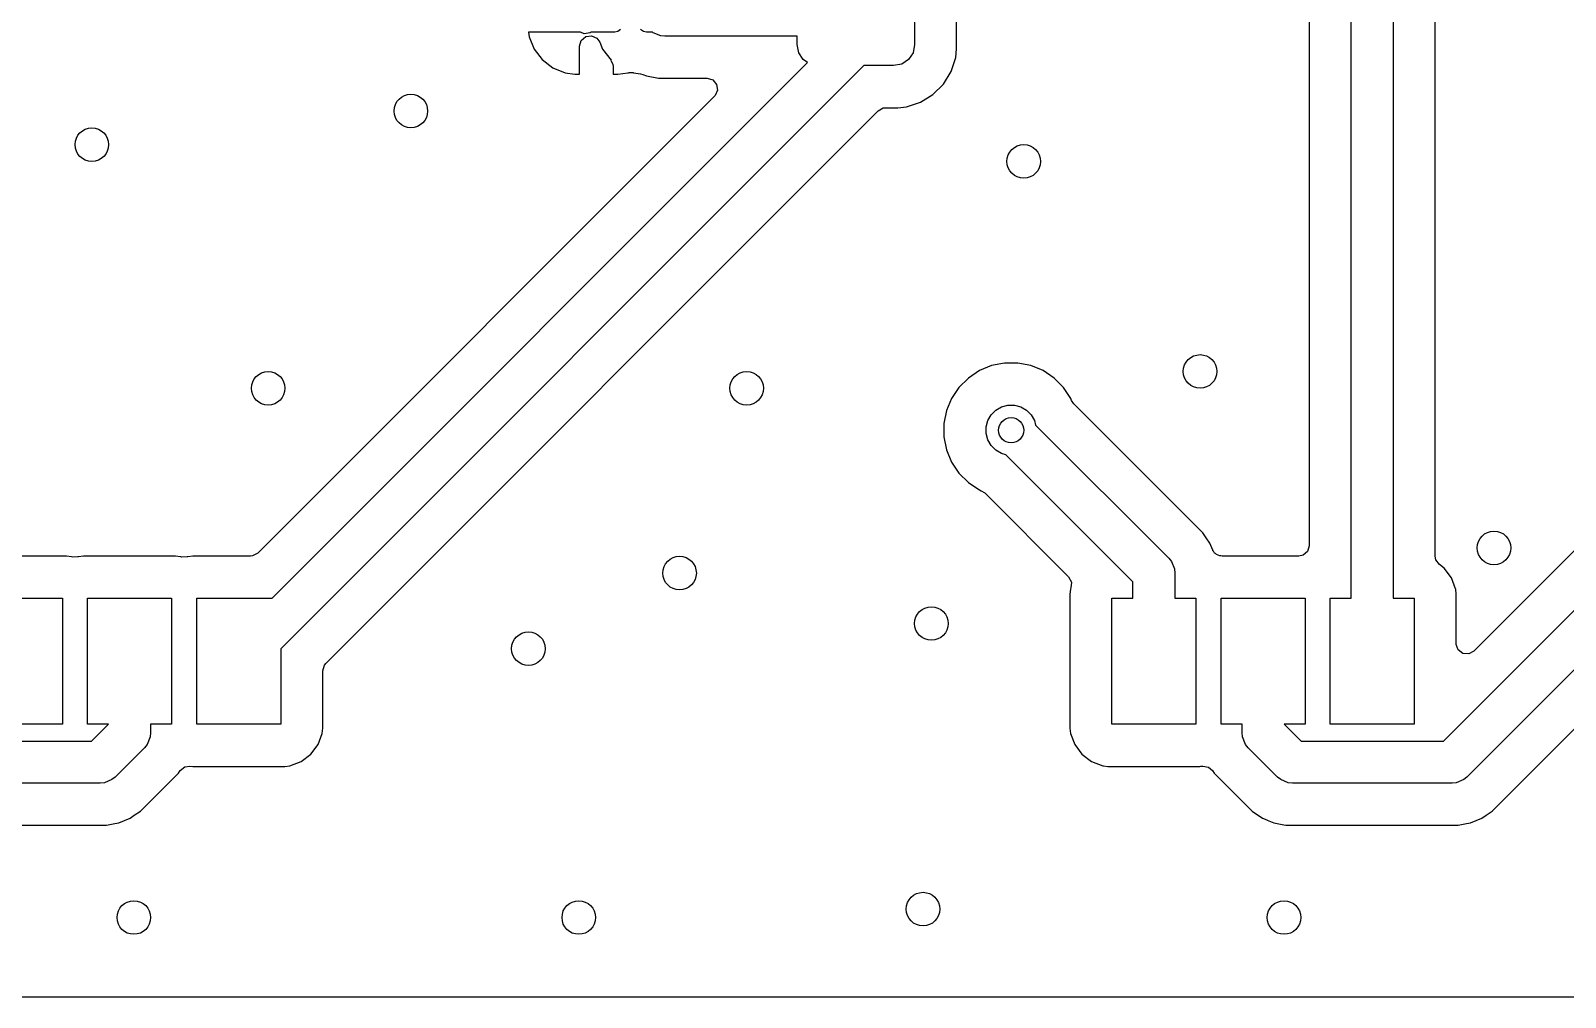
# Model space of a CAD drawing. Extents: x 2.03 to 8.88, y -5.74 to -2.97.
# Drawn here: x 4.412 to 5.132, y -5.738 to -5.285 of the extents above; entities that cross this region are included whole.
import ezdxf

# ---------------------------------------------------------------- set-up
doc = ezdxf.new("R2010")
doc.units = 0
doc.header["$MEASUREMENT"] = 0
doc.layers.add('BLACK', color=7, linetype='CONTINUOUS')

msp = doc.modelspace()

# ---------------------------------------------------------------- linework, layer by layer
at = {"layer": 'BLACK', "linetype": 'CONTINUOUS'}
for p, q in [((5.01179, -5.23134), (5.01179, -5.52659)), ((5.0315, -5.55118), (5.0315, -5.23425)), ((5.05118, -5.23833), (5.05118, -5.55118)), ((5.07089, -5.53151), (5.07089, -5.24851)), ((4.82677, -5.26417), (4.82677, -5.29173)), ((4.84648, -5.2937), (4.84648, -5.2622)), ((4.67011, -5.28583), (4.64569, -5.28583)), ((4.64569, -5.28583), (4.64569, -5.28583)), ((4.64569, -5.28583), (4.64598, -5.28806)), ((4.64598, -5.28806), (4.64598, -5.28806)), ((4.64598, -5.28806), (4.64836, -5.2938)), ((4.67186, -5.28663), (4.67011, -5.28583)), ((4.67046, -5.28977), (4.67254, -5.28797)), ((4.67459, -5.28624), (4.67186, -5.28663)), ((4.67254, -5.28797), (4.67526, -5.28758)), ((4.67506, -5.28583), (4.67459, -5.28624)), ((4.68612, -5.28583), (4.67506, -5.28583)), ((4.67526, -5.28758), (4.67776, -5.28872)), ((4.67776, -5.28872), (4.67908, -5.29054)), ((4.68763, -5.28553), (4.68612, -5.28583)), ((4.68891, -5.28467), (4.68763, -5.28553)), ((4.69958, -5.28553), (4.6983, -5.28467)), ((4.70108, -5.28583), (4.69958, -5.28553)), ((4.70387, -5.28583), (4.70108, -5.28583)), ((4.70418, -5.28614), (4.70387, -5.28583)), ((4.70773, -5.28761), (4.70418, -5.28614)), ((4.70965, -5.2878), (4.70773, -5.28761)), ((4.77165, -5.2878), (4.70965, -5.2878)), ((4.77165, -5.29173), (4.77165, -5.2878)), ((4.64836, -5.2938), (4.65215, -5.29874)), ((4.66969, -5.29241), (4.67046, -5.28977)), ((4.66969, -5.30551), (4.66969, -5.29241)), ((4.67908, -5.29054), (4.68043, -5.29381)), ((4.68043, -5.29381), (4.68442, -5.29901)), ((4.7724, -5.2955), (4.77165, -5.29173)), ((4.77454, -5.29869), (4.7724, -5.2955)), ((4.82602, -5.2955), (4.82389, -5.29869)), ((4.82677, -5.29173), (4.82602, -5.2955)), ((4.84606, -5.29775), (4.84648, -5.2937)), ((5.3745, -5.29049), (5.08906, -5.57592)), ((4.52545, -5.55118), (4.77658, -5.30006)), ((4.8029, -5.30157), (4.52953, -5.57494)), ((4.65215, -5.29874), (4.65708, -5.30252)), ((4.65708, -5.30252), (4.66283, -5.3049)), ((4.68442, -5.29901), (4.68431, -5.29909)), ((4.68431, -5.29909), (4.68532, -5.30094)), ((4.68532, -5.30094), (4.68543, -5.30199)), ((4.68543, -5.30199), (4.68543, -5.30551)), ((4.77658, -5.30006), (4.77454, -5.29869)), ((4.81693, -5.30157), (4.8029, -5.30157)), ((4.8207, -5.30083), (4.81693, -5.30157)), ((4.82389, -5.29869), (4.8207, -5.30083)), ((4.84389, -5.3043), (4.84606, -5.29775)), ((5.0747, -5.61815), (5.39563, -5.29722)), ((4.66283, -5.3049), (4.66283, -5.3049)), ((4.66283, -5.3049), (4.66745, -5.30551)), ((4.66745, -5.30551), (4.66969, -5.30551)), ((4.66969, -5.30551), (4.66969, -5.30551)), ((4.68543, -5.30551), (4.68767, -5.30551)), ((4.68767, -5.30551), (4.69229, -5.3049)), ((4.69229, -5.3049), (4.6923, -5.3049)), ((4.6923, -5.3049), (4.69232, -5.3049)), ((4.69232, -5.3049), (4.69261, -5.30486)), ((4.69261, -5.30486), (4.69261, -5.30488)), ((4.69261, -5.30488), (4.69266, -5.30488)), ((4.69266, -5.30488), (4.69288, -5.30478)), ((4.69288, -5.30478), (4.69358, -5.30483)), ((4.69358, -5.30483), (4.69427, -5.30478)), ((4.69427, -5.30478), (4.69475, -5.30485)), ((4.69475, -5.30485), (4.69491, -5.30492)), ((4.69491, -5.30492), (4.69817, -5.30535)), ((4.69817, -5.30535), (4.6982, -5.30536)), ((4.6982, -5.30536), (4.69825, -5.30538)), ((4.69825, -5.30538), (4.69937, -5.30568)), ((4.69937, -5.30568), (4.70103, -5.30636)), ((4.70103, -5.30636), (4.70103, -5.30636)), ((4.70103, -5.30636), (4.70103, -5.30636)), ((4.70103, -5.30636), (4.70674, -5.3075)), ((4.70674, -5.3075), (4.70674, -5.3075)), ((4.70674, -5.3075), (4.72948, -5.3075)), ((4.72948, -5.3075), (4.73212, -5.30828)), ((4.73212, -5.30828), (4.73392, -5.31035)), ((4.73392, -5.31035), (4.73431, -5.31308)), ((4.83538, -5.31507), (4.84026, -5.31018)), ((4.84026, -5.31018), (4.84389, -5.3043)), ((5.41243, -5.30826), (5.08574, -5.63495)), ((4.73293, -5.31583), (4.51872, -5.53005)), ((4.73317, -5.31558), (4.73293, -5.31583)), ((4.73431, -5.31308), (4.73317, -5.31558)), ((4.8295, -5.31869), (4.83538, -5.31507)), ((4.55066, -5.58168), (4.80963, -5.32271)), ((4.80963, -5.32271), (4.81204, -5.32139)), ((4.81204, -5.32139), (4.81308, -5.32128)), ((4.81308, -5.32128), (4.8189, -5.32128)), ((4.8189, -5.32128), (4.82294, -5.32087)), ((4.8189, -5.32128), (4.8189, -5.32128)), ((4.82294, -5.32087), (4.8295, -5.31869)), ((5.09761, -5.65094), (5.42842, -5.32013)), ((4.85712, -5.44451), (4.85196, -5.44796)), ((4.86285, -5.44214), (4.85712, -5.44451)), ((4.85712, -5.44451), (4.85712, -5.44451)), ((4.86894, -5.44093), (4.86285, -5.44214)), ((4.86285, -5.44214), (4.86285, -5.44214)), ((4.87515, -5.44093), (4.86894, -5.44093)), ((4.86894, -5.44093), (4.86894, -5.44093)), ((4.88124, -5.44214), (4.87515, -5.44093)), ((4.87515, -5.44093), (4.87515, -5.44093)), ((4.88698, -5.44451), (4.88124, -5.44214)), ((4.88124, -5.44214), (4.88124, -5.44214)), ((4.89214, -5.44796), (4.88698, -5.44451)), ((4.88698, -5.44451), (4.88698, -5.44451)), ((4.84757, -5.45235), (4.84412, -5.45751)), ((4.85196, -5.44796), (4.84757, -5.45235)), ((4.84757, -5.45235), (4.84757, -5.45235)), ((4.85196, -5.44796), (4.85196, -5.44796)), ((4.89653, -5.45235), (4.89214, -5.44796)), ((4.89214, -5.44796), (4.89214, -5.44796)), ((4.89939, -5.45664), (4.89653, -5.45235)), ((4.84412, -5.45751), (4.84174, -5.46325)), ((4.84412, -5.45751), (4.84412, -5.45751)), ((4.86486, -5.46307), (4.86753, -5.46153)), ((4.86753, -5.46153), (4.87051, -5.46073)), ((4.87051, -5.46073), (4.87359, -5.46073)), ((4.87359, -5.46073), (4.87657, -5.46153)), ((4.87657, -5.46153), (4.87924, -5.46307)), ((4.89998, -5.45751), (4.89939, -5.45664)), ((4.90036, -5.45844), (4.89998, -5.45751)), ((4.90142, -5.46003), (4.90036, -5.45844)), ((4.96193, -5.52053), (4.90142, -5.46003)), ((4.84174, -5.46325), (4.84053, -5.46934)), ((4.84174, -5.46325), (4.84174, -5.46325)), ((4.86034, -5.4709), (4.86114, -5.46792)), ((4.86114, -5.46792), (4.86268, -5.46525)), ((4.86268, -5.46525), (4.86486, -5.46307)), ((4.87924, -5.46307), (4.88142, -5.46525)), ((4.88142, -5.46525), (4.88296, -5.46792)), ((4.88296, -5.46792), (4.88351, -5.46999)), ((4.84053, -5.46934), (4.84053, -5.47555)), ((4.84053, -5.47555), (4.84174, -5.48163)), ((4.86034, -5.47398), (4.86034, -5.4709)), ((4.86114, -5.47696), (4.86034, -5.47398)), ((4.88351, -5.46999), (4.94594, -5.53241)), ((4.84174, -5.48163), (4.84174, -5.48163)), ((4.84174, -5.48163), (4.84412, -5.48737)), ((4.86268, -5.47963), (4.86114, -5.47696)), ((4.86486, -5.48181), (4.86268, -5.47963)), ((4.86753, -5.48335), (4.86486, -5.48181)), ((4.86959, -5.48391), (4.86753, -5.48335)), ((4.84412, -5.48737), (4.84412, -5.48737)), ((4.84412, -5.48737), (4.84757, -5.49253)), ((4.92913, -5.54345), (4.86959, -5.48391)), ((4.84757, -5.49253), (4.84757, -5.49253)), ((4.84757, -5.49253), (4.85196, -5.49692)), ((4.85196, -5.49692), (4.85593, -5.49957)), ((4.85593, -5.49957), (4.85712, -5.50037)), ((4.85712, -5.50037), (4.85805, -5.50076)), ((4.85805, -5.50076), (4.85963, -5.50181)), ((4.85963, -5.50181), (4.89896, -5.54114)), ((4.96351, -5.52291), (4.96193, -5.52053)), ((4.96516, -5.52537), (4.96351, -5.52291)), ((4.96653, -5.52867), (4.96516, -5.52537)), ((5.01179, -5.52659), (5.01102, -5.52923)), ((4.42905, -5.53148), (4.39812, -5.53148)), ((4.4314, -5.53173), (4.42905, -5.53148)), ((4.42905, -5.53148), (4.42905, -5.53148)), ((4.42905, -5.53148), (4.42905, -5.53148)), ((4.42905, -5.53148), (4.42905, -5.53148)), ((4.43144, -5.53174), (4.4314, -5.53173)), ((4.43203, -5.53191), (4.43144, -5.53174)), ((4.43443, -5.53174), (4.43203, -5.53191)), ((4.43445, -5.5318), (4.43443, -5.53174)), ((4.43474, -5.53173), (4.43445, -5.5318)), ((4.43709, -5.53148), (4.43474, -5.53173)), ((4.48023, -5.53148), (4.43709, -5.53148)), ((4.43709, -5.53148), (4.43709, -5.53148)), ((4.48258, -5.53173), (4.48023, -5.53148)), ((4.48023, -5.53148), (4.48023, -5.53148)), ((4.48023, -5.53148), (4.48023, -5.53148)), ((4.48023, -5.53148), (4.48023, -5.53148)), ((4.48262, -5.53174), (4.48258, -5.53173)), ((4.48321, -5.53191), (4.48262, -5.53174)), ((4.48562, -5.53174), (4.48321, -5.53191)), ((4.48563, -5.5318), (4.48562, -5.53174)), ((4.48593, -5.53173), (4.48563, -5.5318)), ((4.48827, -5.53148), (4.48593, -5.53173)), ((4.51527, -5.53148), (4.48827, -5.53148)), ((4.48827, -5.53148), (4.48827, -5.53148)), ((4.5163, -5.53136), (4.51527, -5.53148)), ((4.51872, -5.53005), (4.5163, -5.53136)), ((4.94594, -5.53241), (4.94716, -5.5339)), ((4.96663, -5.52887), (4.96653, -5.52867)), ((4.96691, -5.52917), (4.96663, -5.52887)), ((4.96745, -5.53), (4.96691, -5.52917)), ((4.9679, -5.53025), (4.96745, -5.53)), ((4.96831, -5.5307), (4.9679, -5.53025)), ((4.96912, -5.53094), (4.96831, -5.5307)), ((4.96985, -5.53135), (4.96912, -5.53094)), ((4.97041, -5.53132), (4.96985, -5.53135)), ((4.97095, -5.53148), (4.97041, -5.53132)), ((5.00691, -5.53148), (4.97095, -5.53148)), ((5.00894, -5.53104), (5.00691, -5.53148)), ((5.01102, -5.52923), (5.00894, -5.53104)), ((5.07119, -5.53321), (5.07089, -5.53151)), ((5.07284, -5.53541), (5.07119, -5.53321)), ((4.94716, -5.5339), (4.94716, -5.5339)), ((4.94716, -5.5339), (4.94863, -5.53745)), ((4.94863, -5.53745), (4.94882, -5.53937)), ((4.94882, -5.53937), (4.94882, -5.55118)), ((5.07509, -5.5371), (5.07284, -5.53541)), ((5.0751, -5.5371), (5.07509, -5.5371)), ((5.0785, -5.54164), (5.0751, -5.5371)), ((5.0751, -5.5371), (5.0751, -5.5371)), ((4.89896, -5.54114), (4.90028, -5.54355)), ((4.89984, -5.54695), (4.89959, -5.5493)), ((4.90008, -5.5463), (4.89984, -5.54695)), ((4.90028, -5.54355), (4.90008, -5.5463)), ((4.92913, -5.55118), (4.92913, -5.54345)), ((5.08039, -5.54671), (5.0785, -5.54164)), ((5.0785, -5.54164), (5.0785, -5.54164)), ((5.08048, -5.54695), (5.08039, -5.54671)), ((5.08073, -5.5493), (5.08048, -5.54695)), ((4.38794, -5.55118), (4.42717, -5.55118)), ((4.42717, -5.55118), (4.42717, -5.61024)), ((4.43898, -5.61024), (4.43898, -5.55118)), ((4.43898, -5.55118), (4.47835, -5.55118)), ((4.47835, -5.55118), (4.47835, -5.61024)), ((4.49016, -5.61024), (4.49016, -5.55118)), ((4.49016, -5.55118), (4.52545, -5.55118)), ((4.89959, -5.5493), (4.89959, -5.5493)), ((4.89959, -5.5493), (4.89959, -5.5493)), ((4.89959, -5.5493), (4.89959, -5.61212)), ((4.91929, -5.61024), (4.91929, -5.55118)), ((4.91929, -5.55118), (4.92913, -5.55118)), ((4.94882, -5.55118), (4.95866, -5.55118)), ((4.95866, -5.55118), (4.95866, -5.61024)), ((4.97047, -5.61024), (4.97047, -5.55118)), ((4.97047, -5.55118), (5.00984, -5.55118)), ((5.00984, -5.55118), (5.00984, -5.61024)), ((5.02165, -5.61024), (5.02165, -5.55118)), ((5.02165, -5.55118), (5.0315, -5.55118)), ((5.05118, -5.55118), (5.06102, -5.55118)), ((5.06102, -5.55118), (5.06102, -5.61024)), ((5.08073, -5.57247), (5.08073, -5.5493)), ((5.08073, -5.5493), (5.08073, -5.5493)), ((5.08073, -5.5493), (5.08073, -5.5493)), ((4.52953, -5.57494), (4.52953, -5.61024)), ((5.08074, -5.57282), (5.08073, -5.57247)), ((5.0817, -5.5754), (5.08074, -5.57282)), ((5.0839, -5.57705), (5.0817, -5.5754)), ((5.08906, -5.57592), (5.08665, -5.57724)), ((4.54923, -5.58513), (4.55001, -5.58249)), ((4.55001, -5.58249), (4.55066, -5.58168)), ((5.08665, -5.57724), (5.0839, -5.57705)), ((4.54923, -5.61212), (4.54923, -5.58513)), ((4.42717, -5.61024), (4.3878, -5.61024)), ((4.44876, -5.61024), (4.43898, -5.61024)), ((4.44084, -5.61815), (4.44876, -5.61024)), ((4.47835, -5.61024), (4.4685, -5.61024)), ((4.4685, -5.61024), (4.4685, -5.61425)), ((4.52953, -5.61024), (4.49016, -5.61024)), ((4.54898, -5.61447), (4.54923, -5.61212)), ((4.89959, -5.61212), (4.89959, -5.61212)), ((4.89959, -5.61212), (4.89984, -5.61447)), ((4.95866, -5.61024), (4.91929, -5.61024)), ((4.98031, -5.61024), (4.97047, -5.61024)), ((4.98031, -5.61425), (4.98031, -5.61024)), ((5.00984, -5.61024), (5.00006, -5.61024)), ((5.00006, -5.61024), (5.00797, -5.61815)), ((5.06102, -5.61024), (5.02165, -5.61024)), ((3.39585, -5.61815), (4.44084, -5.61815)), ((4.46685, -5.61972), (4.46562, -5.62121)), ((4.46831, -5.61617), (4.46685, -5.61972)), ((4.4685, -5.61425), (4.46831, -5.61617)), ((4.46831, -5.61617), (4.46831, -5.61617)), ((4.5436, -5.62431), (4.547, -5.61978)), ((4.547, -5.61978), (4.54898, -5.61447)), ((4.89984, -5.61447), (4.90182, -5.61978)), ((4.90182, -5.61978), (4.90182, -5.61978)), ((4.90182, -5.61978), (4.90521, -5.62431)), ((4.9805, -5.61617), (4.98031, -5.61425)), ((4.98197, -5.61972), (4.9805, -5.61617)), ((4.9832, -5.62121), (4.98197, -5.61972)), ((4.98197, -5.61972), (4.98197, -5.61972)), ((5.00797, -5.61815), (5.0747, -5.61815)), ((4.46562, -5.62121), (4.45188, -5.63495)), ((4.53907, -5.62771), (4.5436, -5.62431)), ((4.90521, -5.62431), (4.90521, -5.62431)), ((4.90521, -5.62431), (4.90975, -5.62771)), ((4.99694, -5.63495), (4.9832, -5.62121)), ((4.46376, -5.65094), (4.48161, -5.63309)), ((4.48161, -5.63309), (4.48238, -5.63194)), ((4.48238, -5.63194), (4.48449, -5.63018)), ((4.48449, -5.63018), (4.48696, -5.6298)), ((4.48696, -5.6298), (4.48827, -5.62994)), ((4.48827, -5.62994), (4.53141, -5.62994)), ((4.53141, -5.62994), (4.53376, -5.62969)), ((4.53376, -5.62969), (4.53907, -5.62771)), ((4.90975, -5.62771), (4.90975, -5.62771)), ((4.90975, -5.62771), (4.91506, -5.62969)), ((4.91506, -5.62969), (4.91506, -5.62969)), ((4.91506, -5.62969), (4.91533, -5.62972)), ((4.91533, -5.62972), (4.91741, -5.62994)), ((4.91741, -5.62994), (4.96055, -5.62994)), ((4.96055, -5.62994), (4.96099, -5.62989)), ((4.96099, -5.62989), (4.96186, -5.6298)), ((4.96186, -5.6298), (4.96457, -5.63029)), ((4.96457, -5.63029), (4.96644, -5.63194)), ((4.96644, -5.63194), (4.96721, -5.63309)), ((4.96721, -5.63309), (4.96721, -5.63309)), ((4.96721, -5.63309), (4.98095, -5.64683)), ((4.44492, -5.63783), (3.39177, -5.63783)), ((4.44684, -5.63765), (4.44492, -5.63783)), ((4.45039, -5.63618), (4.44684, -5.63765)), ((4.45188, -5.63495), (4.45039, -5.63618)), ((4.45039, -5.63618), (4.45039, -5.63618)), ((4.99843, -5.63618), (4.99694, -5.63495)), ((5.00198, -5.63765), (4.99843, -5.63618)), ((5.0039, -5.63783), (5.00198, -5.63765)), ((5.00198, -5.63765), (5.00198, -5.63765)), ((5.07878, -5.63783), (5.0039, -5.63783)), ((5.0807, -5.63765), (5.07878, -5.63783)), ((5.08425, -5.63618), (5.0807, -5.63765)), ((5.08574, -5.63495), (5.08425, -5.63618)), ((5.08425, -5.63618), (5.08425, -5.63618)), ((4.98095, -5.64683), (4.98506, -5.65094)), ((4.45354, -5.6564), (4.45892, -5.65418)), ((4.45892, -5.65418), (4.46086, -5.65288)), ((4.46086, -5.65288), (4.46376, -5.65094)), ((4.98506, -5.65094), (4.98506, -5.65094)), ((4.98506, -5.65094), (4.98506, -5.65094)), ((4.98506, -5.65094), (4.9899, -5.65418)), ((4.9899, -5.65418), (4.9899, -5.65418)), ((4.9899, -5.65418), (4.99188, -5.65499)), ((4.99188, -5.65499), (4.99213, -5.6551)), ((4.99213, -5.6551), (4.99528, -5.6564)), ((5.0874, -5.6564), (5.09278, -5.65418)), ((5.09278, -5.65418), (5.09471, -5.65288)), ((5.09471, -5.65288), (5.09761, -5.65094)), ((3.38886, -5.65754), (4.44783, -5.65754)), ((4.44783, -5.65754), (4.45167, -5.65678)), ((4.45167, -5.65678), (4.45354, -5.6564)), ((4.99528, -5.6564), (4.99985, -5.65731)), ((4.99985, -5.65731), (5.00076, -5.65749)), ((5.00076, -5.65749), (5.00099, -5.65754)), ((5.00099, -5.65754), (5.00099, -5.65754)), ((5.00099, -5.65754), (5.08169, -5.65754)), ((5.08169, -5.65754), (5.08553, -5.65678)), ((5.08553, -5.65678), (5.0874, -5.6564)), ((8.79905, -5.73817), (2.10646, -5.73817))]:
    msp.add_line(p, q, dxfattribs=at)
at = {"layer": 'BLACK'}
for centre, radius in [((4.59055, -5.32283), 0.00787), ((4.44094, -5.33858), 0.00787), ((4.87795, -5.34646), 0.00787), ((4.96063, -5.44488), 0.00787), ((4.52362, -5.45276), 0.00787), ((4.74803, -5.45276), 0.00787), ((4.87205, -5.47244), 0.00591), ((5.09843, -5.52756), 0.00787), ((4.71654, -5.53937), 0.00787), ((4.83465, -5.56299), 0.00787), ((4.64567, -5.5748), 0.00787), ((4.83071, -5.69685), 0.00787), ((4.46063, -5.70079), 0.00787), ((4.66929, -5.70079), 0.00787), ((5, -5.70079), 0.00787)]:
    msp.add_circle(centre, radius, dxfattribs=at)
at = {"layer": 'WHITE'}
for centre, radius in [((4.59055, -5.32283), 0.00787), ((4.44094, -5.33858), 0.00787), ((4.87795, -5.34646), 0.00787), ((4.96063, -5.44488), 0.00787), ((4.52362, -5.45276), 0.00787), ((4.74803, -5.45276), 0.00787), ((4.87205, -5.47244), 0.00591), ((5.09843, -5.52756), 0.00787), ((4.71654, -5.53937), 0.00787), ((4.83465, -5.56299), 0.00787), ((4.64567, -5.5748), 0.00787), ((4.83071, -5.69685), 0.00787), ((4.46063, -5.70079), 0.00787), ((4.66929, -5.70079), 0.00787), ((5, -5.70079), 0.00787)]:
    msp.add_circle(centre, radius, dxfattribs=at)

doc.saveas('drawing.dxf')
